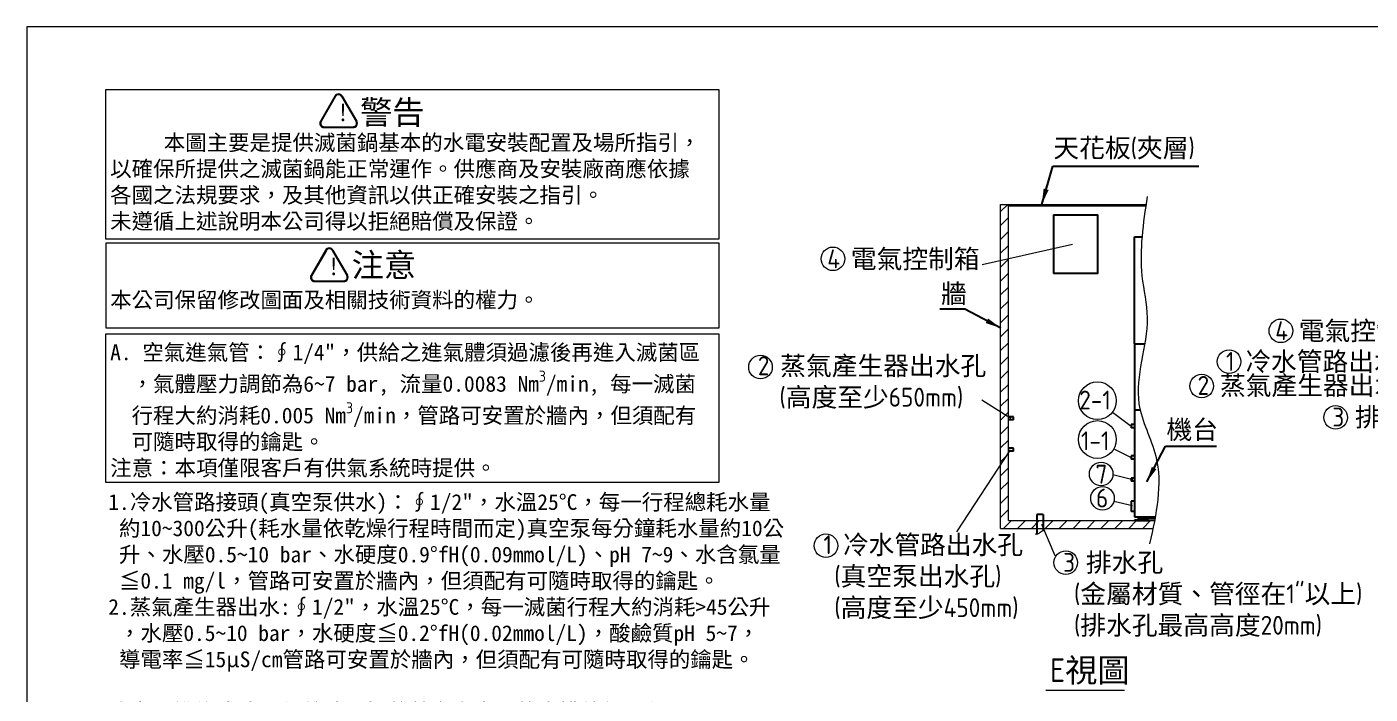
# Model space of a CAD drawing. Header units: millimetres. Extents: x 0 to 16115, y 0 to 11330.
# Drawn here: x 0 to 8536, y 7087 to 11330 of the extents above; entities that cross this region are included whole.
import ezdxf

# ---------------------------------------------------------------- set-up
doc = ezdxf.new("R2010")
doc.units = ezdxf.units.MM
doc.header["$MEASUREMENT"] = 0
doc.linetypes.add('CENTER2', pattern=[28.575, 19.05, -3.175, 3.175, -3.175])
doc.linetypes.add('HIDDEN', pattern=[9.525, 6.35, -3.175])
doc.layers.get('0').update_dxf_attribs({"lineweight": 25})
for name, color, linetype, lineweight in [('D', 3, 'Continuous', 13), ('F', 7, 'Continuous', 15), ('H', 2, 'HIDDEN', 15), ('S', 4, 'Continuous', 15)]:
    doc.layers.add(name, color=color, linetype=linetype, lineweight=lineweight)
doc.styles.get("Standard").update_dxf_attribs({"font": 'KAIU.TTF'})
doc.styles.add('STU25', font='isocp2.shx')
doc.dimstyles.new('STU25$7', dxfattribs={"dimscale": 50, "dimtxt": 2.5, "dimasz": 2, "dimexe": 1.25, "dimexo": 0.625, "dimgap": 1, "dimtad": 0, "dimdec": 4, "dimdsep": 46, "dimtxsty": 'STU25', "dimcen": 2.5, "dimazin": 2, "dimtfac": 1, "dimtdec": 4, "dimtmove": 0, "dimatfit": 3, "dimfxl": 0, "dimtolj": 1, "dimtzin": 0, "dimarcsym": 0})

msp = doc.modelspace()

# ---------------------------------------------------------------- hatches: boundary and pattern name
at = {"layer": 'D'}
h = msp.add_hatch(color=11, dxfattribs=at)
edge = h.paths.add_edge_path()
edge.add_line((1957.482, 10889.76), (1865.294, 10730.086))
edge.add_arc((1888.677, 10716.586), 27, 149.9999999, 270)
edge.add_line((1888.677, 10689.586), (2073.052, 10689.586))
edge.add_arc((2073.052, 10716.586), 27, 270, 389.9999999)
edge.add_line((2096.435, 10730.086), (2004.247, 10889.76))
edge.add_arc((1980.865, 10876.26), 27, 30, 150)
edge = h.paths.add_edge_path(flags=16)
edge.add_arc((1980.865, 10876.26), 21.6, 30, 150)
edge.add_line((1962.159, 10887.06), (1869.971, 10727.386))
edge.add_arc((1888.677, 10716.586), 21.6, 149.9999999, 270)
edge.add_line((1888.677, 10694.986), (2073.052, 10694.986))
edge.add_arc((2073.052, 10716.586), 21.6, 270, 389.9999999)
edge.add_line((2091.759, 10727.386), (1999.571, 10887.06))
h = msp.add_hatch(color=11, dxfattribs=at)
edge = h.paths.add_edge_path()
edge.add_ellipse((1829.519, 9737.461), major_axis=(27, 0), ratio=1, start_angle=149.9999999, end_angle=270)
edge.add_line((1829.519, 9710.461), (2013.895, 9710.461))
edge.add_ellipse((2013.895, 9737.461), major_axis=(27, 0), ratio=1, start_angle=270, end_angle=389.9999999)
edge.add_line((2037.278, 9750.961), (1945.09, 9910.635))
edge.add_ellipse((1921.707, 9897.135), major_axis=(27, 0), ratio=1, start_angle=30, end_angle=150)
edge.add_line((1898.324, 9910.635), (1806.137, 9750.961))
edge = h.paths.add_edge_path(flags=16)
edge.add_ellipse((1829.519, 9737.461), major_axis=(21.6, 0), ratio=1, start_angle=149.9999999, end_angle=270)
edge.add_line((1829.519, 9715.861), (2013.895, 9715.861))
edge.add_ellipse((2013.895, 9737.461), major_axis=(21.6, 0), ratio=1, start_angle=270, end_angle=389.9999999)
edge.add_line((2032.601, 9748.261), (1940.413, 9907.935))
edge.add_ellipse((1921.707, 9897.135), major_axis=(21.6, 0), ratio=1, start_angle=30, end_angle=150)
edge.add_line((1903.001, 9907.935), (1810.813, 9748.261))
at = {"layer": 'H', "ltscale": 5}
h = msp.add_hatch(dxfattribs=at)
h.set_pattern_fill('ANSI31', color=256, scale=500, style=0)
h.set_pattern_definition([(45, (224244.724, 24300.653), (-44.194174, 44.194174), [])])
h.paths.add_polyline_path([(6237.58, 8191.487), (6237.58, 10191.487), (6237.58, 10201.487), (6187.58, 10201.487), (6187.58, 8141.487), (7155.857, 8141.487), (7165.809, 8191.487)])
at = {"layer": 'H'}
h = msp.add_hatch(dxfattribs=at)
h.set_pattern_fill('ANSI31', color=256, scale=150, style=0)
h.set_pattern_definition([(45, (-20178.267, -2318.325), (-13.258252, 13.258252), [])])
edge = h.paths.add_edge_path()
edge.add_spline(control_points=[(7110.274, 10191.487), (7110.764, 10194.82), (7111.256, 10198.154), (7111.75, 10201.487)], knot_values=[49.26075054, 49.26075054, 49.26075054, 49.26075054, 59.25335895, 59.25335895, 59.25335895, 59.25335895], degree=3, periodic=0)
edge.add_line((7111.75, 10201.487), (6237.58, 10201.487))
edge.add_line((6237.58, 10201.487), (6237.58, 10191.487))
edge.add_line((6237.58, 10191.487), (7110.274, 10191.487))

# ---------------------------------------------------------------- linework, layer by layer
for p, q in [((6522.944, 10135.199), (6522.944, 9761.33)), ((7037.58, 9314.487), (7037.58, 9994.487)), ((7037.58, 9994.487), (7085.499, 9994.487)), ((7037.58, 9314.487), (7037.58, 8894.487)), ((7037.58, 9314.487), (7103.297, 9314.487)), ((7037.58, 8894.487), (7037.58, 8214.487)), ((7037.58, 8894.487), (7074.533, 8894.487)), ((7037.58, 8894.487), (7074.533, 8894.487)), ((7017.58, 8801.487), (7017.58, 8781.487)), ((7037.58, 8801.487), (7017.58, 8801.487)), ((7037.58, 8781.487), (7017.58, 8781.487)), ((7037.58, 8601.487), (7017.58, 8601.487)), ((7017.58, 8601.487), (7017.58, 8581.487)), ((7037.58, 8581.487), (7017.58, 8581.487)), ((7037.58, 8461.487), (7017.58, 8461.487)), ((7017.58, 8461.487), (7017.58, 8441.487)), ((7037.58, 8441.487), (7017.58, 8441.487)), ((7017.58, 8314.987), (7017.58, 8247.987)), ((7037.58, 8314.987), (7017.58, 8314.987)), ((7037.58, 8247.987), (7017.58, 8247.987)), ((7037.58, 8214.487), (7170.061, 8214.487)), ((7062.58, 8204.487), (7062.58, 8214.487)), ((7062.58, 8204.487), (7168.241, 8204.487)), ((7102.58, 8204.487), (7102.58, 8214.487))]:
    msp.add_line(p, q)
at = {"linetype": 'Continuous'}
for p, q in [((6269.955, 8851.487), (6237.58, 8851.487)), ((6269.955, 8831.487), (6237.58, 8831.487)), ((6269.955, 8831.487), (6269.955, 8851.487)), ((6269.955, 8651.487), (6237.58, 8651.487)), ((6269.955, 8631.487), (6237.58, 8631.487)), ((6269.955, 8631.487), (6269.955, 8651.487)), ((6457.58, 8228.604), (6417.58, 8228.604)), ((6417.58, 8228.604), (6417.58, 8105.347)), ((6457.58, 8228.604), (6457.58, 8127.181)), ((7127.08, 8194.487), (7038.08, 8194.487)), ((7038.08, 8194.487), (7038.08, 8191.487)), ((7095.859, 8204.487), (7069.301, 8204.487)), ((7069.301, 8204.487), (7069.301, 8194.487)), ((7075.941, 8204.487), (7075.941, 8194.487)), ((7089.22, 8204.487), (7089.22, 8194.487)), ((7095.859, 8194.487), (7095.859, 8204.487)), ((7127.08, 8191.487), (7127.08, 8194.487)), ((7038.08, 8191.487), (7127.08, 8191.487))]:
    msp.add_line(p, q, dxfattribs=at)
at = {"linetype": 'CENTER2'}
for p, q in [((7069.301, 8197.768), (7066.021, 8194.487)), ((7095.859, 8197.768), (7099.14, 8194.487))]:
    msp.add_line(p, q, dxfattribs=at)
at = {"linetype": 'Continuous'}
msp.add_lwpolyline([(6522.944, 10135.199), (6803.151, 10135.199), (6803.151, 9761.33), (6522.944, 9761.33)], dxfattribs=at)
at = {"layer": 'D', "color": 11}
for p, q in [((1957.482, 10889.76), (1865.294, 10730.086)), ((1962.159, 10887.06), (1869.971, 10727.386)), ((1999.571, 10887.06), (2091.759, 10727.386)), ((2004.247, 10889.76), (2096.435, 10730.086)), ((1888.677, 10694.986), (2073.052, 10694.986)), ((1888.677, 10689.586), (2073.052, 10689.586)), ((1898.324, 9910.635), (1806.137, 9750.961)), ((1903.001, 9907.935), (1810.813, 9748.261)), ((1940.413, 9907.935), (2032.601, 9748.261)), ((1945.09, 9910.635), (2037.278, 9750.961)), ((1829.519, 9715.861), (2013.895, 9715.861)), ((1829.519, 9710.461), (2013.895, 9710.461))]:
    msp.add_line(p, q, dxfattribs=at)
at = {"layer": 'D'}
for p, q in [((6643.701, 9947.22), (6071.516, 9816.055)), ((6068.846, 8958.426), (6252.119, 8841.487)), ((6898.514, 8880.936), (7017.58, 8791.487)), ((6249.386, 8641.487), (5906.771, 8118.346)), ((6907.226, 8647.582), (7017.58, 8591.487)), ((6901.523, 8484.551), (7027.971, 8451.355)), ((6908.186, 8315.131), (7025.571, 8286.885)), ((6446.955, 8169.014), (6532.235, 7968.867)), ((6474.83, 7112.568), (6975.254, 7112.568))]:
    msp.add_line(p, q, dxfattribs=at)
at = {"layer": 'D', "color": 11}
for points in [[(502.269, 10931.369), (4397.556, 10931.369), (4397.556, 9979.936), (502.269, 9979.936)], [(503.438, 9956.46), (4397.556, 9956.46), (4397.556, 9414.02), (503.438, 9414.02)], [(502.269, 9378.1), (4396.386, 9378.1), (4396.386, 8432.723), (502.269, 8432.723)]]:
    msp.add_lwpolyline(points, close=True, dxfattribs=at)
at = {"layer": 'D'}
for centre, radius in [((5122.256, 9855.088), 75), ((7968.76, 9397.275), 75), ((4661.822, 9166.8), 75), ((7639.532, 9201.362), 75), ((6802.572, 8953.012), 120), ((7465.264, 9046.202), 75), ((8316.457, 8846.928), 75), ((6802.572, 8706.298), 120), ((6826.571, 8487.238), 75), ((6835.268, 8332.677), 75), ((5077.72, 8031.154), 75), ((6601.599, 7923.392), 75)]:
    msp.add_circle(centre, radius, dxfattribs=at)
at = {"layer": 'D', "color": 11}
for centre, radius, start, end in [((1980.865, 10876.26), 27, 30, 150), ((1980.865, 10876.26), 21.6, 30, 150), ((1888.677, 10716.586), 27, 149.9999999, 270), ((1888.677, 10716.586), 21.6, 149.9999999, 270), ((2073.052, 10716.586), 27, 270, 29.9999999), ((2073.052, 10716.586), 21.6, 270, 29.9999999), ((1921.707, 9897.135), 27, 30, 150), ((1921.707, 9897.135), 21.6, 30, 150), ((1829.519, 9737.461), 27, 149.9999999, 270), ((1829.519, 9737.461), 21.6, 149.9999999, 270), ((2013.895, 9737.461), 27, 270, 29.9999999), ((2013.895, 9737.461), 21.6, 270, 29.9999999)]:
    msp.add_arc(centre, radius, start, end, dxfattribs=at)
at = {"layer": 'D'}
msp.add_spline([(6406.917, 8106.487), (6425.245, 8106.487), (6451.651, 8126.357), (6466.873, 8126.357)], degree=3, dxfattribs=at)
at = {"layer": 'F', "color": 6}
msp.add_lwpolyline([(0, 11330), (0, 0), (16115, 0), (16115, 11330)], close=True, dxfattribs=at)
at = {"layer": 'S', "linetype": 'Continuous'}
for p, q in [((6187.58, 8141.487), (6187.58, 10201.487)), ((6237.58, 8191.487), (6237.58, 10201.487)), ((6187.58, 8141.487), (7155.857, 8141.487)), ((6237.58, 8191.487), (7165.809, 8191.487))]:
    msp.add_line(p, q, dxfattribs=at)
at = {"layer": 'S'}
for p, q in [((6187.58, 10201.487), (7111.75, 10201.487)), ((6237.58, 10191.487), (7110.274, 10191.487))]:
    msp.add_line(p, q, dxfattribs=at)
msp.add_spline([(7119.133, 10250.788), (7086.162, 9745.95), (7118.524, 9480.652), (7066.745, 8933.88), (7173.54, 8600.64), (7134.658, 8043.302)], degree=3, dxfattribs=at)

# ---------------------------------------------------------------- texts
at = {"layer": 'D', "style": 'STU25'}
for s, p in [('2-1', (6687.438, 8897.151)), ('1-1', (6698.009, 8638)), ('7', (6790.651, 8425.768)), ('6', (6793.503, 8274.048))]:
    msp.add_text(s, height=120, dxfattribs=at).set_placement(p)
at = {"layer": 'D', "color": 11, "attachment_point": 1, "style": 'STU25'}
for s, insert, char_height in [('{\\f標楷體|b0|i0|c136|p65;!}', (1971.889, 10838.752), 108), ('{\\f標楷體|b0|i0|c136|p65;警告}', (2117.469, 10862.008), 150), ('{\\f標楷體|b0|i0|c136|p65;注意}', (2063.715, 9890.597), 150), ('{\\C3;4 \\f標楷體|b0|i0|c136|p65;電氣控制箱}', (5086.101, 9914.956), 120), ('{\\f標楷體|b0|i0|c136|p65;!}', (1912.732, 9859.627), 108), ('{\\C3;4 \\f標楷體|b0|i0|c136|p65;電氣控制箱}', (7932.583, 9458.061), 120), ('{\\C3;2 \\f標楷體|b0|i0|c136|p65;蒸氣產生器出水孔\\P\\Fisocp2.shx;  (\\f標楷體|b0|i0|c136|p65;高度至少\\Fisocp2.shx;650mm)}', (4644.824, 9235.26), 120), ('{\\C3;1 \\f標楷體|b0|i0|c136|p65;冷水管路出水孔}', (7619.354, 9262.801), 120), ('{\\C3;2 \\f標楷體|b0|i0|c136|p65;蒸氣產生器出水孔}', (7439.259, 9110.142), 120), ('{\\C3;3 \\f標楷體|b0|i0|c136|p65;排水孔}', (8295.6, 8909.26), 120), ('{\\C3;1 \\f標楷體|b0|i0|c136|p65;冷水管路出水孔\\P\\Fisocp2.shx; (\\f標楷體|b0|i0|c136|p65;真空泵出水孔\\Fisocp2.shx;)\\P (\\f標楷體|b0|i0|c136|p65;高度至少\\Fisocp2.shx;450mm)}', (5062.021, 8097.43), 120), ('{\\C3;3 \\f標楷體|b0|i0|c136|p65;排水孔\\P\\Fisocp2.shx; (\\f標楷體|b0|i0|c136|p65;金屬材質、管徑在\\Fisocp2.shx;1"\\f標楷體|b0|i0|c136|p65;以上\\Fisocp2.shx;)\\P (\\f標楷體|b0|i0|c136|p65;排水孔最高高度\\Fisocp2.shx;20mm)}', (6585.228, 7985.193), 120)]:
    msp.add_mtext(s, dxfattribs=dict(at, insert=insert, char_height=char_height))
at = {"layer": 'D', "color": 11, "attachment_point": 1}
for s, insert, char_height in [('\\A1;\\P     本圖主要是提供滅菌鍋基本的水電安裝配置及場所指引，\\P以確保所提供之滅菌鍋能正常運作。供應商及安裝廠商應依據\\P各國之法規要求，及其他資訊以供正確安裝之指引。\\P未遵循上述說明本公司得以拒絕賠償及保證。\\P\\P\\P本公司保留修改圖面及相關技術資料的權力。\\P\\PA. 空氣進氣管：∮1/4"，供給之進氣體須過濾後再進入滅菌區\\P  ，氣體壓力調節為6~7 bar, 流量0.0083 Nm{\\Fisocp2.shx;\\H0.7x;\\S3^ ;}/min, 每一滅菌\\P  行程大約消耗0.005 Nm{\\Fisocp2.shx;\\H0.7x;\\S3^ ;}/min，管路可安置於牆內，但須配有\\P  可隨時取得的鑰匙。\\P注意：本項僅限客戶有供氣系統時提供。', (529.407, 10811.051), 100), ('{\\C3;天花板\\Fisocp2.shx;(\\f標楷體|b0|i0|c136|p65;夾層\\Fisocp2.shx;)}', (6522.729, 10620.328), 120), ('{\\C3;牆}', (5808.617, 9694.013), 120), ('{\\C3;機台}', (7241.903, 8829.558), 120), ('1.冷水管路接頭(真空泵供水)：∮1/2"，水溫25%%DC，每一行程總耗水量\\P 約10~300公升(耗水量依乾燥行程時間而定)真空泵每分鐘耗水量約10公\\P 升、水壓0.5~10 bar、水硬度0.9%%DfH(0.09mmol/L)、pH 7~9、水含氯量\\P ≦0.1 mg/l，管路可安置於牆內，但須配有可隨時取得的鑰匙。\\P2.蒸氣產生器出水:∮1/2"，水溫25%%DC，每一滅菌行程大約消耗>45公升\\P ，水壓0.5~10 bar，水硬度≦0.2%%DfH(0.02mmol/L)，酸鹼質pH 5~7，\\P 導電率≦15μS/cm管路可安置於牆內，但須配有可隨時取得的鑰匙。\\P\\P注意：維修或清潔保養時，如將蒸汽產生器的水排放後，必須要\\P      另外加計15公升水量。\\P3.排水管路∮1"以上金屬管，必須抗腐蝕2"G，並且需耐100%%DC以上。 \\P4.電氣控制箱，15kWx2，線長4 m。(配線至滅菌鍋)\\P    \\P\\P\\P注意:配線請依當地法規規定配置。\\P{\\fDFKai-SB|b0|i0|c136|p65;注意:三相系統有可能會有相位交錯問題需進行相位交換，請參閱說明書\\P     或維修手冊。}\\P5.排風機需加柵網，排風量200 Kcal/h。(載體區域)\\P5-1.排風機需加柵網，排風量400 Kcal/h。(滅菌區域)\\P5-2.排風機需加柵網，排風量200 Kcal/h。(卸載區域)\\P\\P注意:(卸載區域)空調須獨立安裝，不得與其他區相通。\\P\\P6.蒸氣產生器排水管(6)及儀器之(7)排氣管於管路裝配時加裝逆止閥。\\PB.為維持儀器乾燥之效能及排水效能，將儀器水平調整至前低後\\P  高，其傾斜角度約略為1%%D~2%%D。', (517.379, 8358.664), 100), ('{\\Fisocp2.shx;E}視圖', (6501.121, 7314.725), 150)]:
    msp.add_mtext(s, dxfattribs=dict(at, insert=insert, char_height=char_height))

# ---------------------------------------------------------------- leaders
at = {"layer": 'D'}
for points in [[(6449.299, 10201.487), (6519.446, 10445.021), (7446.624, 10445.021)], [(6189.115, 9414.912), (5959.926, 9535.04), (5801.525, 9535.04)], [(7116.518, 8436.23), (7235.088, 8663.166), (7560.453, 8663.166)]]:
    msp.add_leader(points, dimstyle='STU25$7', override={"dimgap": 1, "dimtad": 0}, dxfattribs=at)

doc.saveas('drawing.dxf')
